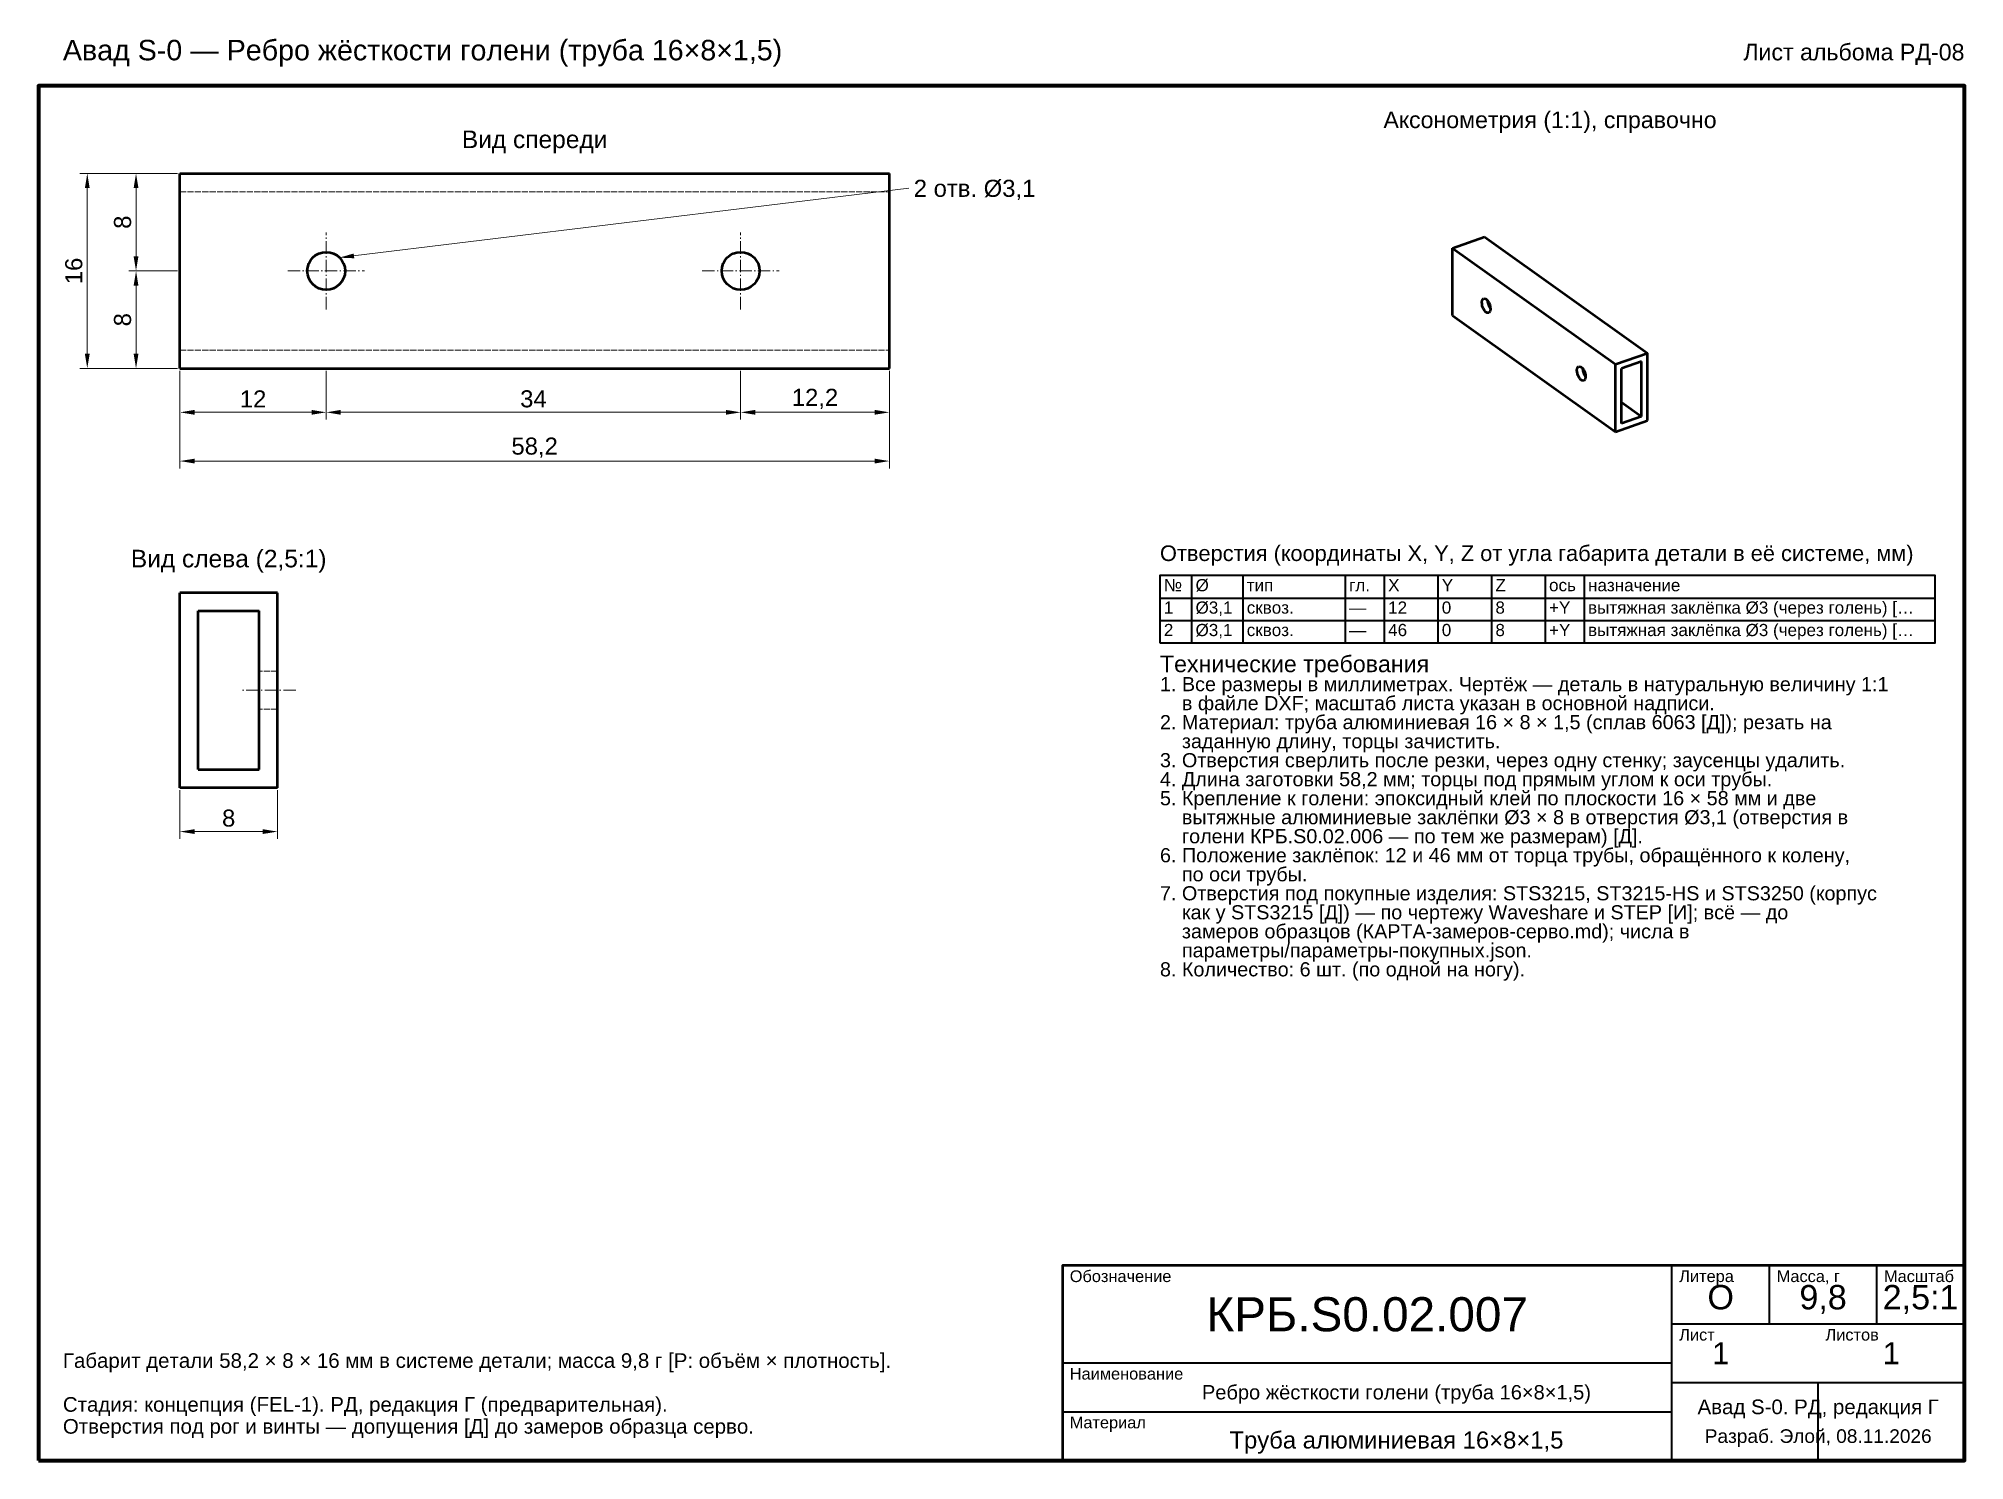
# Model space of a CAD drawing. Header units: millimetres. Extents: x 8 to 166, y 2 to 119.
import ezdxf
from ezdxf.enums import TextEntityAlignment as Align

# ---------------------------------------------------------------- set-up
doc = ezdxf.new("R2010")
doc.units = ezdxf.units.MM
doc.header["$LTSCALE"] = 0.4
doc.linetypes.add('DASHDOT', pattern=[3.556, 2.54, -0.508, 0, -0.508])
doc.linetypes.add('DASHED', pattern=[1.524, 1.27, -0.254])
for name, color, linetype, lineweight in [('КОНТУР', 7, 'Continuous', 50), ('ОСИ', 1, 'DASHDOT', 18), ('РАЗМЕРЫ', 5, 'Continuous', 18), ('РАМКА', 7, 'Continuous', 70), ('СКРЫТЫЕ', 7, 'DASHED', 13), ('ТАБЛИЦА', 7, 'Continuous', 35), ('ТЕКСТ', 7, 'Continuous', 25)]:
    doc.layers.add(name, color=color, linetype=linetype, lineweight=lineweight)
doc.styles.add('GOST', font='arial.ttf')
doc.dimstyles.new('GOST', dxfattribs={"dimtxt": 1.4, "dimasz": 1.2, "dimexe": 0.6, "dimexo": 0.2, "dimgap": 0.4, "dimtad": 1, "dimdec": 1, "dimtxsty": 'GOST', "dimcen": 2.5, "dimclrd": 5, "dimclre": 5, "dimclrt": 5, "dimazin": 3, "dimtfac": 1, "dimtmove": 0, "dimatfit": 3, "dimlwd": 18, "dimlwe": 18})

msp = doc.modelspace()

# ---------------------------------------------------------------- linework, layer by layer
at = {"layer": 'КОНТУР'}
for p, q in [((19.6, 91.6), (19.6, 107.6)), ((19.6, 107.6), (77.8, 107.6)), ((77.8, 91.6), (77.8, 107.6)), ((124.01, 101.48), (126.63, 102.4)), ((124.01, 95.94), (124.01, 101.48)), ((124.01, 101.48), (137.37, 91.94)), ((126.63, 102.4), (139.99, 92.86)), ((124.01, 95.94), (137.37, 86.4)), ((137.37, 91.94), (139.99, 92.86)), ((137.37, 86.4), (137.37, 91.94)), ((139.5, 92.17), (137.86, 91.6)), ((139.5, 87.67), (139.5, 92.17)), ((139.99, 87.32), (139.99, 92.86)), ((19.6, 91.6), (77.8, 91.6)), ((137.86, 87.09), (137.86, 91.6)), ((137.86, 88.84), (139.5, 87.67)), ((137.37, 86.4), (139.99, 87.32)), ((139.5, 87.67), (137.86, 87.09)), ((27.6, 73.2), (19.6, 73.2)), ((19.6, 57.2), (19.6, 73.2)), ((27.6, 57.2), (27.6, 73.2)), ((21.1, 58.7), (21.1, 71.7)), ((21.1, 71.7), (26.1, 71.7)), ((26.1, 58.7), (26.1, 71.7)), ((21.1, 58.7), (26.1, 58.7)), ((27.6, 57.2), (19.6, 57.2))]:
    msp.add_line(p, q, dxfattribs=at)
for points in [[(126.41, 97.03), (126.41, 97.08), (126.42, 97.12), (126.43, 97.16), (126.44, 97.2), (126.46, 97.24), (126.49, 97.28), (126.52, 97.31), (126.56, 97.33)], [(126.97, 96.16), (126.83, 96.17), (126.71, 96.25), (126.62, 96.36), (126.54, 96.48), (126.49, 96.61), (126.44, 96.75), (126.42, 96.89), (126.41, 97.03)], [(126.56, 97.33), (126.74, 97.3), (126.88, 97.17), (126.98, 97.02), (127.06, 96.84), (127.1, 96.66), (127.12, 96.48), (127.09, 96.29), (126.97, 96.16)], [(127.12, 96.52), (127.07, 96.59), (127.03, 96.66), (127, 96.74), (126.97, 96.81), (126.94, 96.89), (126.92, 96.98), (126.91, 97.06), (126.9, 97.14)], [(134.21, 91.46), (134.21, 91.51), (134.22, 91.55), (134.23, 91.59), (134.25, 91.63), (134.26, 91.67), (134.29, 91.71), (134.32, 91.74), (134.36, 91.76)], [(134.36, 91.76), (134.54, 91.73), (134.68, 91.6), (134.78, 91.45), (134.86, 91.27), (134.91, 91.09), (134.92, 90.91), (134.89, 90.72), (134.77, 90.59)], [(134.77, 90.59), (134.63, 90.6), (134.51, 90.68), (134.42, 90.79), (134.35, 90.91), (134.29, 91.04), (134.24, 91.18), (134.22, 91.32), (134.21, 91.46)], [(134.92, 90.95), (134.87, 91.02), (134.83, 91.09), (134.8, 91.16), (134.77, 91.24), (134.74, 91.32), (134.72, 91.4), (134.71, 91.49), (134.7, 91.57)]]:
    msp.add_lwpolyline(points, dxfattribs=at)
for centre in [(31.6, 99.6), (65.6, 99.6)]:
    msp.add_circle(centre, 1.55, dxfattribs=at)
at = {"layer": 'ОСИ'}
for p, q in [((31.6, 96.45), (31.6, 102.75)), ((65.6, 96.45), (65.6, 102.75)), ((28.45, 99.6), (34.75, 99.6)), ((62.45, 99.6), (68.75, 99.6)), ((29.1, 65.2), (24.6, 65.2)), ((29.1, 65.2), (24.6, 65.2))]:
    msp.add_line(p, q, dxfattribs=at)
at = {"layer": 'РАМКА', "lineweight": 70}
msp.add_lwpolyline([(8, 2), (166, 2), (166, 114.8), (8, 114.8), (8, 2)], dxfattribs=at)
at = {"layer": 'СКРЫТЫЕ'}
for p, q in [((19.6, 91.6), (19.6, 107.6)), ((19.6, 107.6), (77.8, 107.6)), ((77.8, 91.6), (77.8, 107.6)), ((19.6, 93.1), (19.6, 106.1)), ((19.6, 93.1), (19.6, 106.1)), ((19.6, 106.1), (77.8, 106.1)), ((19.6, 106.1), (77.8, 106.1)), ((77.8, 93.1), (77.8, 106.1)), ((77.8, 93.1), (77.8, 106.1)), ((19.6, 93.1), (77.8, 93.1)), ((19.6, 93.1), (77.8, 93.1)), ((19.6, 91.6), (77.8, 91.6)), ((27.6, 73.2), (19.6, 73.2)), ((19.6, 57.2), (19.6, 73.2)), ((27.6, 57.2), (27.6, 73.2)), ((21.1, 58.7), (21.1, 71.7)), ((21.1, 71.7), (26.1, 71.7)), ((26.1, 58.7), (26.1, 71.7)), ((27.6, 66.75), (26.1, 66.75)), ((27.6, 66.75), (26.1, 66.75)), ((27.6, 63.65), (26.1, 63.65)), ((27.6, 63.65), (26.1, 63.65)), ((21.1, 58.7), (26.1, 58.7)), ((27.6, 57.2), (19.6, 57.2))]:
    msp.add_line(p, q, dxfattribs=at)
for points in [[(26.1, 65.31), (26.1, 65.49), (26.1, 65.67), (26.1, 65.85), (26.1, 66.03), (26.1, 66.21), (26.1, 66.39), (26.1, 66.57), (26.1, 66.75)], [(26.1, 66.75), (26.1, 66.36), (26.1, 65.98), (26.1, 65.59), (26.1, 65.2), (26.1, 64.81), (26.1, 64.42), (26.1, 64.04), (26.1, 63.65)], [(26.1, 65.31), (26.1, 65.49), (26.1, 65.67), (26.1, 65.85), (26.1, 66.03), (26.1, 66.21), (26.1, 66.39), (26.1, 66.57), (26.1, 66.75)], [(26.1, 66.75), (26.1, 66.36), (26.1, 65.98), (26.1, 65.59), (26.1, 65.2), (26.1, 64.81), (26.1, 64.42), (26.1, 64.04), (26.1, 63.65)], [(27.6, 65.31), (27.6, 65.49), (27.6, 65.67), (27.6, 65.85), (27.6, 66.03), (27.6, 66.21), (27.6, 66.39), (27.6, 66.57), (27.6, 66.75)], [(27.6, 66.75), (27.6, 66.36), (27.6, 65.98), (27.6, 65.59), (27.6, 65.2), (27.6, 64.81), (27.6, 64.42), (27.6, 64.04), (27.6, 63.65)], [(27.6, 65.31), (27.6, 65.49), (27.6, 65.67), (27.6, 65.85), (27.6, 66.03), (27.6, 66.21), (27.6, 66.39), (27.6, 66.57), (27.6, 66.75)], [(27.6, 66.75), (27.6, 66.36), (27.6, 65.98), (27.6, 65.59), (27.6, 65.2), (27.6, 64.81), (27.6, 64.42), (27.6, 64.04), (27.6, 63.65)], [(26.1, 63.65), (26.1, 63.86), (26.1, 64.06), (26.1, 64.27), (26.1, 64.48), (26.1, 64.68), (26.1, 64.89), (26.1, 65.1), (26.1, 65.31)], [(26.1, 63.65), (26.1, 63.86), (26.1, 64.06), (26.1, 64.27), (26.1, 64.48), (26.1, 64.68), (26.1, 64.89), (26.1, 65.1), (26.1, 65.31)], [(27.6, 63.65), (27.6, 63.86), (27.6, 64.06), (27.6, 64.27), (27.6, 64.48), (27.6, 64.68), (27.6, 64.89), (27.6, 65.1), (27.6, 65.31)], [(27.6, 63.65), (27.6, 63.86), (27.6, 64.06), (27.6, 64.27), (27.6, 64.48), (27.6, 64.68), (27.6, 64.89), (27.6, 65.1), (27.6, 65.31)]]:
    msp.add_lwpolyline(points, dxfattribs=at)
for centre in [(31.6, 99.6), (65.6, 99.6)]:
    msp.add_circle(centre, 1.55, dxfattribs=at)
at = {"layer": 'ТАБЛИЦА'}
for p, q in [((102.6, 74.6), (102.6, 69.08)), ((106.8, 74.6), (106.8, 69.08)), ((115.2, 74.6), (115.2, 69.08)), ((118.4, 74.6), (118.4, 69.08)), ((122.8, 74.6), (122.8, 69.08)), ((127.2, 74.6), (127.2, 69.08)), ((131.6, 74.6), (131.6, 69.08)), ((134.8, 74.6), (134.8, 69.08)), ((100, 72.76), (163.6, 72.76)), ((100, 70.92), (163.6, 70.92)), ((142, 2), (142, 18)), ((150, 13.2), (150, 18)), ((158.8, 13.2), (158.8, 18)), ((142, 13.2), (166, 13.2)), ((92, 10), (142, 10)), ((142, 8.4), (166, 8.4)), ((154, 2), (154, 8.4)), ((92, 6), (142, 6))]:
    msp.add_line(p, q, dxfattribs=at)
at = {"layer": 'ТАБЛИЦА', "lineweight": 35}
msp.add_lwpolyline([(100, 69.08), (163.6, 69.08), (163.6, 74.6), (100, 74.6), (100, 69.08)], dxfattribs=at)
at = {"layer": 'ТАБЛИЦА', "lineweight": 50}
msp.add_lwpolyline([(92, 2), (166, 2), (166, 18), (92, 18), (92, 2)], dxfattribs=at)

# ---------------------------------------------------------------- texts
at = {"layer": 'ТЕКСТ', "style": 'GOST'}
for s, height, p in [('Авад S-0 — Ребро жёсткости голени (труба 16×8×1,5)', 1.68, (10, 116.88)), ('2 отв. Ø3,1', 1.4, (79.8, 105.68)), ('Отверстия (координаты X, Y, Z от угла габарита детали в её системе, мм)', 1.28, (100, 75.8)), ('№', 1, (100.32, 73.32)), ('Ø', 1, (102.92, 73.32)), ('X', 1, (118.72, 73.32)), ('Y', 1, (123.12, 73.32)), ('Z', 1, (127.52, 73.32)), ('тип', 1, (107.12, 73.32)), ('гл.', 1, (115.52, 73.32)), ('ось', 1, (131.92, 73.32)), ('назначение', 1, (135.12, 73.32)), ('1', 1, (100.32, 71.48)), ('Ø3,1', 1, (102.92, 71.48)), ('сквоз.', 1, (107.12, 71.48)), ('—', 1, (115.52, 71.48)), ('12', 1, (118.72, 71.48)), ('0', 1, (123.12, 71.48)), ('8', 1, (127.52, 71.48)), ('+Y', 1, (131.92, 71.48)), ('вытяжная заклёпка Ø3 (через голень) […', 1, (135.12, 71.48)), ('2', 1, (100.32, 69.64)), ('Ø3,1', 1, (102.92, 69.64)), ('сквоз.', 1, (107.12, 69.64)), ('—', 1, (115.52, 69.64)), ('46', 1, (118.72, 69.64)), ('0', 1, (123.12, 69.64)), ('8', 1, (127.52, 69.64)), ('+Y', 1, (131.92, 69.64)), ('вытяжная заклёпка Ø3 (через голень) […', 1, (135.12, 69.64)), ('Технические требования', 1.36, (100, 66.68)), ('1. Все размеры в миллиметрах. Чертёж — деталь в натуральную величину 1:1', 1.16, (100, 65.12)), ('    в файле DXF; масштаб листа указан в основной надписи.', 1.16, (100, 63.56)), ('2. Материал: труба алюминиевая 16 × 8 × 1,5 (сплав 6063 [Д]); резать на', 1.16, (100, 62)), ('3. Отверстия сверлить после резки, через одну стенку; заусенцы удалить.', 1.16, (100, 58.88)), ('    заданную длину, торцы зачистить.', 1.16, (100, 60.44)), ('4. Длина заготовки 58,2 мм; торцы под прямым углом к оси трубы.', 1.16, (100, 57.32)), ('5. Крепление к голени: эпоксидный клей по плоскости 16 × 58 мм и две', 1.16, (100, 55.76)), ('    вытяжные алюминиевые заклёпки Ø3 × 8 в отверстия Ø3,1 (отверстия в', 1.16, (100, 54.2)), ('    голени КРБ.S0.02.006 — по тем же размерам) [Д].', 1.16, (100, 52.64)), ('6. Положение заклёпок: 12 и 46 мм от торца трубы, обращённого к колену,', 1.16, (100, 51.08)), ('    по оси трубы.', 1.16, (100, 49.52)), ('7. Отверстия под покупные изделия: STS3215, ST3215-HS и STS3250 (корпус', 1.16, (100, 47.96)), ('    как у STS3215 [Д]) — по чертежу Waveshare и STEP [И]; всё — до', 1.16, (100, 46.4)), ('    замеров образцов (КАРТА-замеров-серво.md); числа в', 1.16, (100, 44.84)), ('    параметры/параметры-покупных.json.', 1.16, (100, 43.28)), ('8. Количество: 6 шт. (по одной на ногу).', 1.16, (100, 41.72)), ('Обозначение', 0.96, (92.6, 16.64)), ('Литера', 0.96, (142.6, 16.64)), ('Масса, г', 0.96, (150.6, 16.64)), ('Масштаб', 0.96, (159.4, 16.64)), ('Лист', 0.96, (142.6, 11.84)), ('Листов', 0.96, (154.6, 11.84)), ('Габарит детали 58,2 × 8 × 16 мм в системе детали; масса 9,8 г [Р: объём × плотность].', 1.2, (10, 9.6)), ('Наименование', 0.96, (92.6, 8.64)), ('Стадия: концепция (FEL-1). РД, редакция Г (предварительная).', 1.2, (10, 6)), ('Отверстия под рог и винты — допущения [Д] до замеров образца серво.', 1.2, (10, 4.2)), ('Материал', 0.96, (92.6, 4.64))]:
    msp.add_text(s, height=height, dxfattribs=at).set_placement(p)
msp.add_text('Лист альбома РД-08', height=1.36, dxfattribs=at).set_placement((166, 116.88), align=Align.RIGHT)
for s, height, p in [('Аксонометрия (1:1), справочно', 1.36, (132, 112)), ('Вид спереди', 1.44, (48.7, 110.4)), ('Вид слева (2,5:1)', 1.44, (23.6, 76)), ('О', 2, (146, 15.4)), ('9,8', 2, (154.4, 15.4)), ('2,5:1', 2, (162.4, 15.4)), ('КРБ.S0.02.007', 2.8, (117, 14)), ('1', 1.8, (146, 10.8)), ('1', 1.8, (160, 10.8)), ('Ребро жёсткости голени (труба 16×8×1,5)', 1.1765, (119.4, 7.6)), ('Авад S-0. РД, редакция Г', 1.2, (154, 6.4)), ('Труба алюминиевая 16×8×1,5', 1.4, (119.4, 3.68)), ('Разраб. Элой, 08.11.2026', 1.12, (154, 4))]:
    msp.add_text(s, height=height, dxfattribs=at).set_placement(p, align=Align.MIDDLE_CENTER)

# ---------------------------------------------------------------- dimensions: what is measured, and where the dimension line sits
at = {"layer": 'РАЗМЕРЫ'}
for base, p1, p2 in [((12, 91.6), (19.6, 91.6), (19.6, 107.6)), ((16, 99.6), (19.6, 99.6), (19.6, 107.6)), ((16, 91.6), (19.6, 91.6), (19.6, 99.6))]:
    msp.add_linear_dim(base=base, p1=p1, p2=p2, angle=90, dimstyle='GOST', dxfattribs=at).render()
for base, p1, p2 in [((19.6, 88), (19.6, 91.6), (31.6, 91.6)), ((19.6, 84), (19.6, 91.6), (77.8, 91.6)), ((31.6, 88), (31.6, 91.6), (65.6, 91.6)), ((65.6, 88), (65.6, 91.6), (77.8, 91.6)), ((19.6, 53.6), (19.6, 57.2), (27.6, 57.2))]:
    msp.add_linear_dim(base=base, p1=p1, p2=p2, dimstyle='GOST', dxfattribs=at).render()

# ---------------------------------------------------------------- leaders
msp.add_leader([(32.69, 100.69), (79.4, 106.4)], dimstyle='GOST', dxfattribs=at)

doc.saveas('drawing.dxf')
